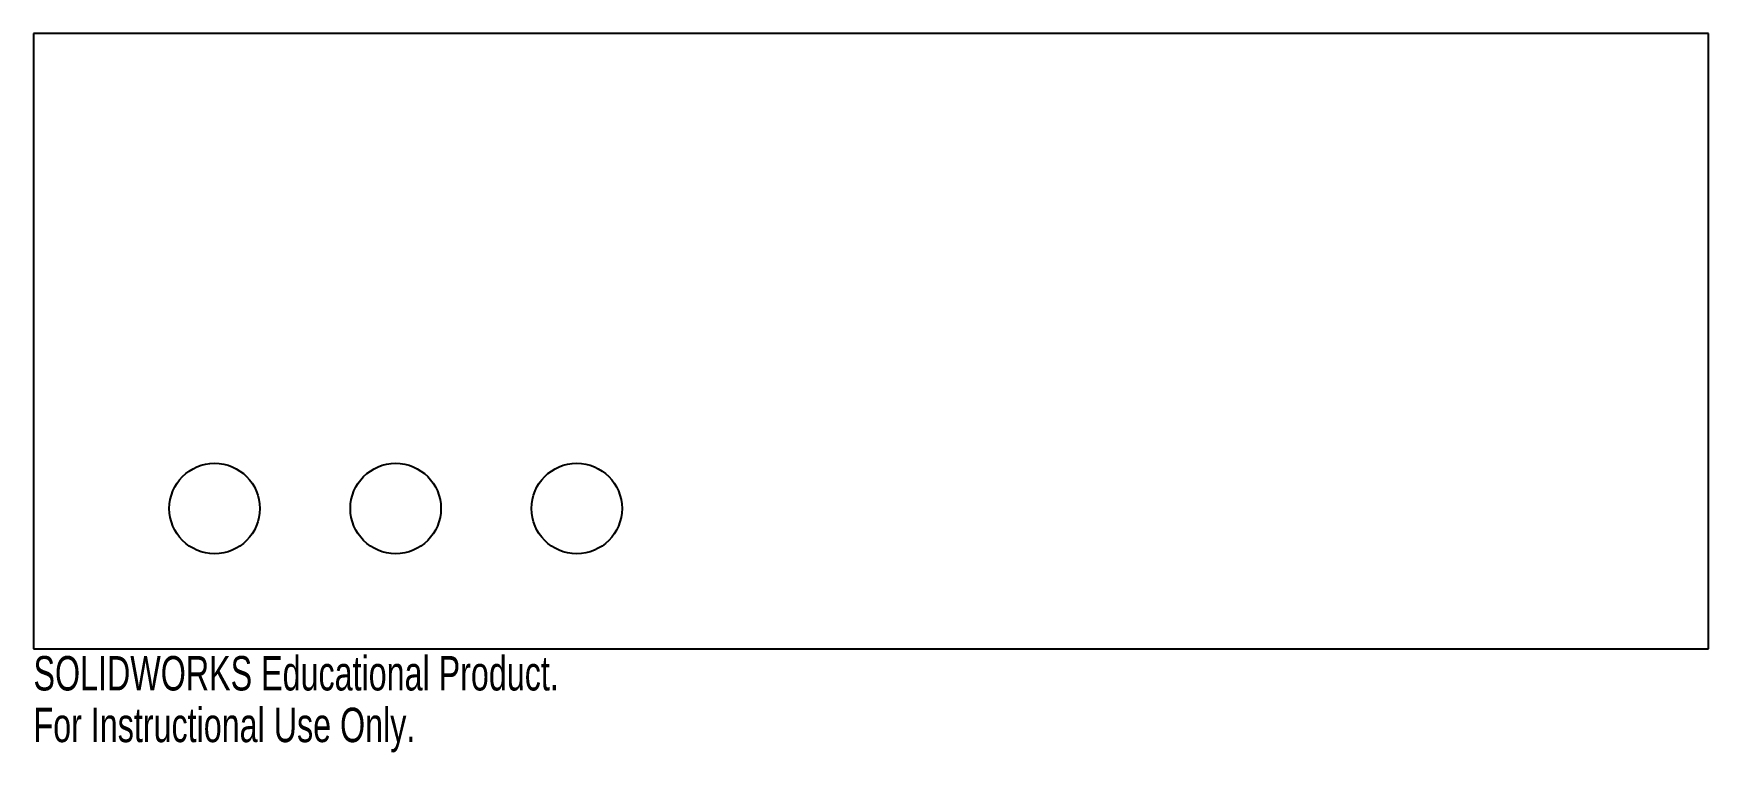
# Model space of a CAD drawing. Header units: inches. Extents: x -4.62 to 4.62, y -2.27 to 1.7.
import ezdxf

# ---------------------------------------------------------------- set-up
doc = ezdxf.new("R2010")
doc.units = ezdxf.units.IN
doc.header["$MEASUREMENT"] = 0
doc.styles.add('SLDTEXTSTYLE0', font='TXT', dxfattribs={"width": 0.7})

msp = doc.modelspace()

# ---------------------------------------------------------------- linework, layer by layer
at = {"color": 7, "linetype": 'Continuous', "lineweight": 25}
for p, q in [((4.625, 1.7), (-4.625, 1.7)), ((-4.625, 1.7), (-4.625, -1.7)), ((4.625, -1.7), (4.625, 1.7)), ((-4.625, -1.7), (4.625, -1.7))]:
    msp.add_line(p, q, dxfattribs=at)
for centre in [(-3.625, -0.925), (-2.625, -0.925), (-1.625, -0.925)]:
    msp.add_circle(centre, 0.25, dxfattribs=at)

# ---------------------------------------------------------------- texts
at = {"color": 7, "linetype": 'Continuous', "char_height": 0.1903, "attachment_point": 1, "style": 'SLDTEXTSTYLE0'}
for s, insert in [('SOLIDWORKS Educational Product.', (-4.625, -1.7401)), ('For Instructional Use Only.', (-4.625, -2.0256))]:
    msp.add_mtext(s, dxfattribs=dict(at, insert=insert))

doc.saveas('drawing.dxf')
